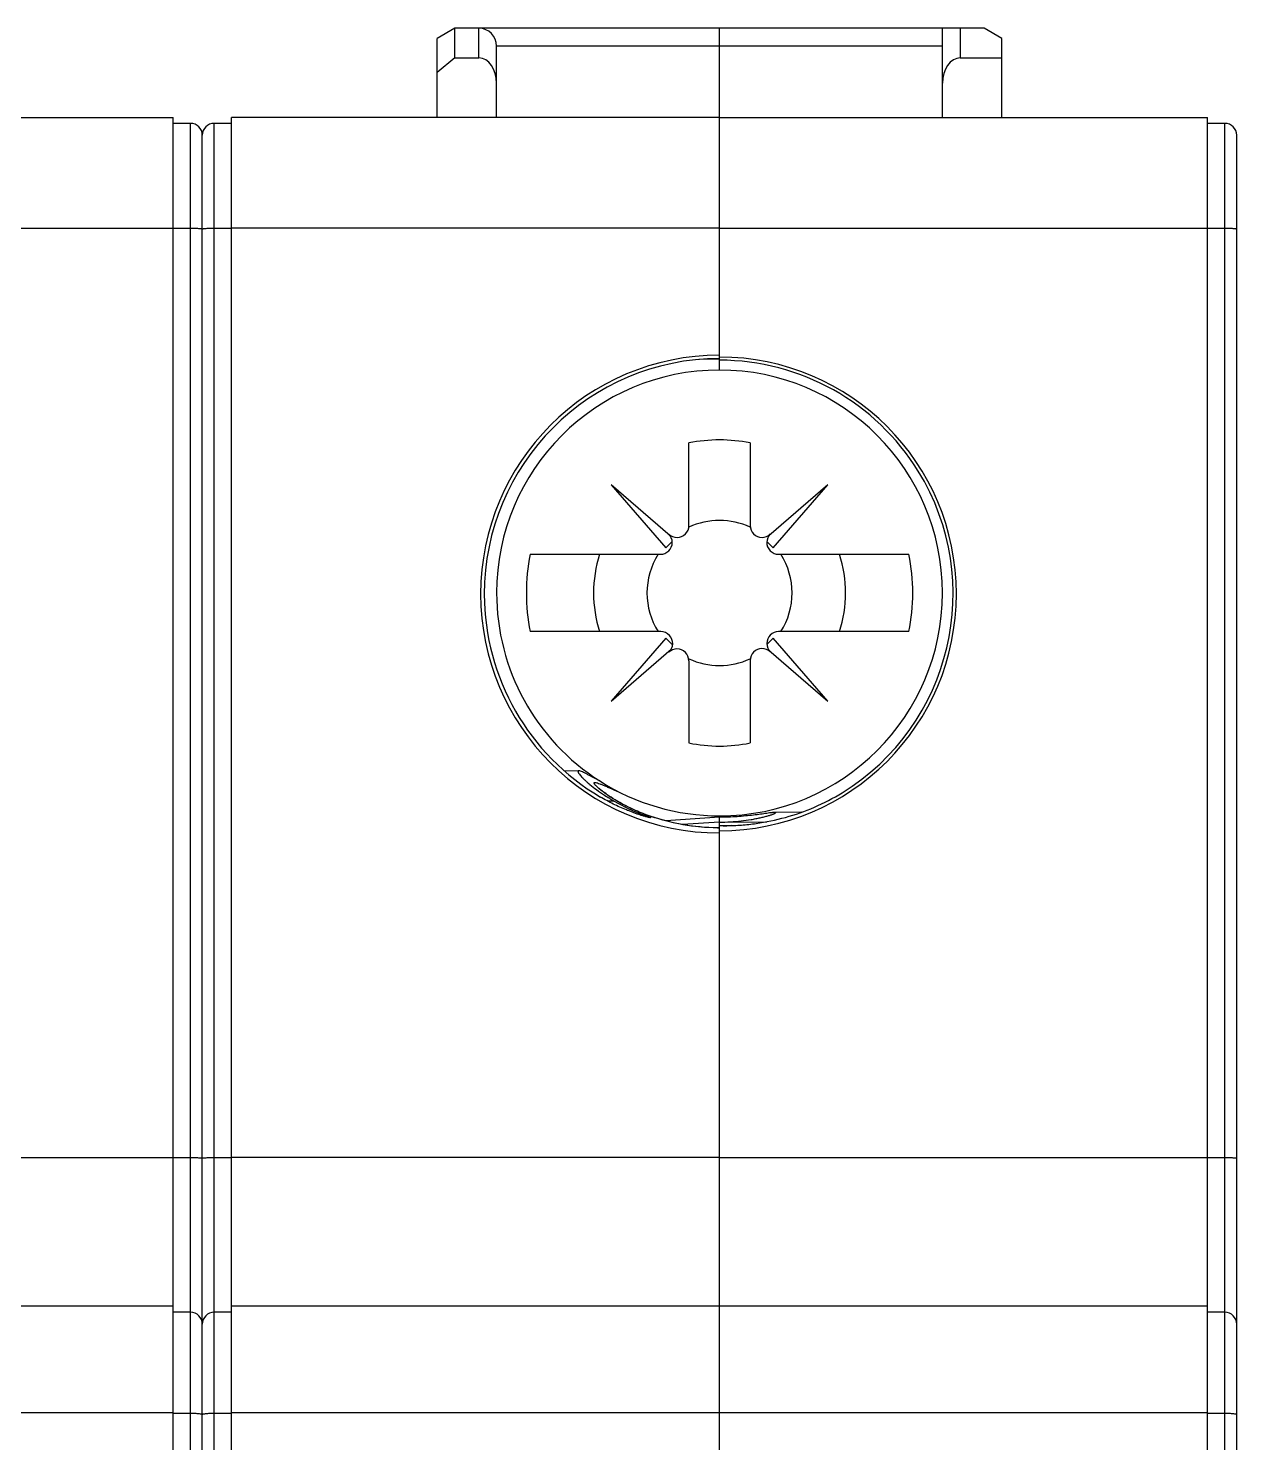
# Model space of a CAD drawing. Header units: millimetres. Extents: x 333.3 to 385.7, y 175.8 to 263.8.
# Drawn here: x 365.21 to 385.54, y 240 to 263.8 of the extents above; entities that cross this region are included whole.
import ezdxf

# ---------------------------------------------------------------- set-up
doc = ezdxf.new("R2010")
doc.units = ezdxf.units.MM
doc.header["$MEASUREMENT"] = 0
doc.layers.get('0').update_dxf_attribs({"lineweight": 0})
for name, color, linetype, lineweight in [('03_AXES', 7, 'Continuous', 0), ('08_DRAFTS', 7, 'Continuous', 0), ('09_ROUNDS', 7, 'Continuous', 0), ('10_CHAMFER', 7, 'Continuous', 0)]:
    doc.layers.add(name, color=color, linetype=linetype, lineweight=lineweight)

msp = doc.modelspace()

# ---------------------------------------------------------------- linework, layer by layer
at = {"color": 7, "lineweight": 25}
for p, q in [((368.628, 225.537), (368.628, 262.298)), ((376.838, 262.298), (368.628, 262.298)), ((368.138, 220.885), (368.138, 261.998)), ((368.338, 226.253), (368.338, 262.198)), ((368.628, 262.198), (368.338, 262.198)), ((368.628, 260.43), (368.338, 260.43)), ((376.838, 260.437), (368.628, 260.437)), ((376.008, 255.26), (375.018, 256.119)), ((375.018, 256.119), (375.937, 255.058)), ((378.659, 256.119), (377.667, 255.259)), ((377.74, 255.058), (378.659, 256.119)), ((375.937, 255.058), (376.042, 255.163)), ((377.634, 255.164), (377.74, 255.058)), ((375.937, 253.538), (375.018, 252.477)), ((376.049, 253.426), (375.937, 253.538)), ((377.74, 253.538), (377.634, 253.432)), ((378.659, 252.477), (377.74, 253.538)), ((375.018, 252.477), (376.024, 253.35)), ((377.667, 253.337), (378.659, 252.477)), ((368.628, 244.794), (368.338, 244.794)), ((376.838, 244.798), (368.628, 244.798)), ((376.838, 242.298), (368.628, 242.298)), ((368.628, 242.198), (368.338, 242.198)), ((368.628, 240.495), (368.338, 240.495)), ((376.838, 240.505), (368.628, 240.505))]:
    msp.add_line(p, q, dxfattribs=at)
for points in [[(368.338, 262.198), (368.228, 262.198), (368.138, 262.108), (368.138, 261.998)], [(377.353, 256.821), (377.014, 256.89), (376.663, 256.89), (376.323, 256.821)], [(377.871, 253.648), (378.121, 254.045), (378.121, 254.551), (377.871, 254.948)], [(378.856, 253.648), (378.992, 254.07), (378.992, 254.525), (378.856, 254.948)], [(375.618, 254.298), (375.618, 254.068), (375.683, 253.842), (375.806, 253.648)], [(376.323, 251.775), (376.663, 251.705), (377.014, 251.705), (377.353, 251.775)], [(368.338, 242.198), (368.228, 242.198), (368.138, 242.108), (368.138, 241.998)]]:
    msp.add_open_spline(points, degree=3, dxfattribs=at)
for points, knots in [([(368.338, 260.43), (368.325, 260.43), (368.312, 260.43), (368.299, 260.43), (368.287, 260.43), (368.274, 260.43), (368.262, 260.429), (368.25, 260.429), (368.239, 260.429), (368.227, 260.428), (368.217, 260.428), (368.207, 260.427), (368.197, 260.426), (368.189, 260.426), (368.18, 260.425), (368.172, 260.424), (368.166, 260.424), (368.16, 260.423), (368.154, 260.422), (368.151, 260.421), (368.149, 260.421), (368.147, 260.42), (368.145, 260.42), (368.144, 260.42), (368.142, 260.419), (368.141, 260.419), (368.14, 260.418), (368.139, 260.418), (368.139, 260.417), (368.138, 260.417), (368.138, 260.416)], [0, 0, 0, 0, 1, 1, 1, 2, 2, 2, 3, 3, 3, 4, 4, 4, 5, 5, 5, 6, 6, 6, 7, 7, 7, 8, 8, 8, 9, 9, 9, 10, 10, 10, 10]), ([(375.843, 254.948), (375.953, 254.948), (376.043, 255.037), (376.043, 255.148), (376.043, 255.201), (376.021, 255.253), (375.983, 255.29)], [0, 0, 0, 0, 1, 1, 1, 2, 2, 2, 2]), ([(377.693, 255.291), (377.615, 255.213), (377.613, 255.087), (377.691, 255.008), (377.728, 254.969), (377.78, 254.948), (377.833, 254.948)], [0, 0, 0, 0, 1, 1, 1, 2, 2, 2, 2]), ([(375.987, 253.302), (376.068, 253.377), (376.072, 253.504), (375.996, 253.584), (375.958, 253.625), (375.906, 253.648), (375.85, 253.648)], [0, 0, 0, 0, 1, 1, 1, 2, 2, 2, 2]), ([(377.833, 253.648), (377.723, 253.648), (377.633, 253.558), (377.633, 253.448), (377.633, 253.394), (377.655, 253.343), (377.693, 253.305)], [0, 0, 0, 0, 1, 1, 1, 2, 2, 2, 2]), ([(368.338, 244.794), (368.325, 244.794), (368.312, 244.794), (368.299, 244.794), (368.287, 244.794), (368.274, 244.794), (368.262, 244.794), (368.25, 244.794), (368.239, 244.793), (368.227, 244.793), (368.217, 244.793), (368.207, 244.793), (368.197, 244.792), (368.193, 244.792), (368.188, 244.792), (368.184, 244.792), (368.18, 244.792), (368.176, 244.791), (368.172, 244.791), (368.169, 244.791), (368.165, 244.791), (368.162, 244.791), (368.159, 244.79), (368.156, 244.79), (368.154, 244.79), (368.151, 244.79), (368.149, 244.79), (368.147, 244.789), (368.145, 244.789), (368.144, 244.789), (368.142, 244.789), (368.141, 244.789), (368.141, 244.788), (368.139, 244.788), (368.139, 244.788), (368.138, 244.788), (368.138, 244.787)], [0, 0, 0, 0, 1, 1, 1, 2, 2, 2, 3, 3, 3, 4, 4, 4, 5, 5, 5, 6, 6, 6, 7, 7, 7, 8, 8, 8, 9, 9, 9, 10, 10, 10, 11, 11, 11, 12, 12, 12, 12]), ([(368.338, 240.495), (368.313, 240.495), (368.287, 240.494), (368.262, 240.493), (368.25, 240.492), (368.239, 240.492), (368.227, 240.491), (368.217, 240.49), (368.207, 240.49), (368.197, 240.488), (368.189, 240.488), (368.18, 240.487), (368.172, 240.485), (368.166, 240.484), (368.16, 240.483), (368.154, 240.482), (368.151, 240.481), (368.149, 240.481), (368.147, 240.48), (368.145, 240.479), (368.144, 240.479), (368.142, 240.478), (368.141, 240.477), (368.14, 240.477), (368.139, 240.476), (368.139, 240.475), (368.138, 240.475), (368.138, 240.474)], [0, 0, 0, 0, 1, 1, 1, 2, 2, 2, 3, 3, 3, 4, 4, 4, 5, 5, 5, 6, 6, 6, 7, 7, 7, 8, 8, 8, 9, 9, 9, 9])]:
    msp.add_open_spline(points, degree=3, knots=knots, dxfattribs=at)
at = {"layer": '03_AXES', "color": 7, "lineweight": 25}
for p, q in [((376.838, 258.048), (376.838, 263.798)), ((381.288, 263.798), (376.838, 263.798)), ((380.588, 262.298), (380.588, 263.798)), ((380.888, 263.798), (380.888, 263.298)), ((381.588, 263.625), (381.288, 263.798)), ((380.588, 263.498), (376.838, 263.498)), ((381.588, 262.298), (381.588, 263.625)), ((380.888, 263.298), (381.588, 263.298)), ((359.438, 262.298), (367.648, 262.298)), ((367.648, 225.537), (367.648, 262.298)), ((376.838, 262.298), (385.048, 262.298)), ((385.048, 225.537), (385.048, 262.298)), ((367.938, 262.198), (367.648, 262.198)), ((367.938, 226.253), (367.938, 262.198)), ((368.138, 218.078), (368.138, 261.998)), ((385.338, 262.198), (385.048, 262.198)), ((385.338, 226.253), (385.338, 262.198)), ((385.538, 177.598), (385.538, 261.998)), ((359.438, 260.437), (367.648, 260.437)), ((367.938, 260.43), (367.648, 260.43)), ((376.838, 260.437), (385.048, 260.437)), ((385.338, 260.43), (385.048, 260.43)), ((376.323, 255.433), (376.323, 256.821)), ((377.353, 256.821), (377.353, 255.433)), ((373.654, 254.948), (375.843, 254.948)), ((377.833, 254.948), (380.024, 254.948)), ((375.85, 253.648), (373.654, 253.648)), ((380.024, 253.648), (377.833, 253.648)), ((376.323, 253.156), (376.323, 251.775)), ((377.353, 253.162), (377.353, 251.775)), ((378.222, 250.61), (377.766, 250.606)), ((376.838, 250.525), (375.934, 250.464)), ((376.838, 250.443), (376.215, 250.402)), ((376.838, 224.143), (376.838, 250.525)), ((376.838, 250.443), (377.635, 250.45)), ((377.033, 250.385), (376.838, 250.383)), ((359.438, 244.798), (367.648, 244.798)), ((367.938, 244.794), (367.648, 244.794)), ((376.838, 244.798), (385.048, 244.798)), ((385.338, 244.794), (385.048, 244.794)), ((367.648, 242.298), (359.438, 242.298)), ((385.048, 242.298), (376.838, 242.298)), ((367.938, 242.198), (367.648, 242.198)), ((385.338, 242.198), (385.048, 242.198)), ((367.648, 240.505), (359.438, 240.505)), ((367.938, 240.495), (367.648, 240.495)), ((385.048, 240.505), (376.838, 240.505)), ((385.338, 240.495), (385.048, 240.495))]:
    msp.add_line(p, q, dxfattribs=at)
for points in [[(380.888, 263.298), (380.723, 263.298), (380.588, 263.108), (380.588, 262.874)], [(368.138, 261.998), (368.138, 262.108), (368.049, 262.198), (367.938, 262.198)], [(385.538, 261.998), (385.538, 262.108), (385.449, 262.198), (385.338, 262.198)], [(377.353, 255.404), (377.027, 255.556), (376.65, 255.556), (376.323, 255.404)], [(373.654, 254.948), (373.567, 254.519), (373.567, 254.077), (373.654, 253.648)], [(374.821, 254.948), (374.685, 254.525), (374.685, 254.07), (374.821, 253.648)], [(375.806, 254.948), (375.683, 254.753), (375.618, 254.528), (375.618, 254.298)], [(380.024, 253.648), (380.112, 254.077), (380.112, 254.519), (380.024, 254.948)], [(376.323, 253.192), (376.65, 253.04), (377.027, 253.04), (377.353, 253.192)], [(368.138, 241.998), (368.138, 242.108), (368.049, 242.198), (367.938, 242.198)], [(385.538, 241.998), (385.538, 242.108), (385.449, 242.198), (385.338, 242.198)]]:
    msp.add_open_spline(points, degree=3, dxfattribs=at)
for points, knots in [([(368.138, 260.416), (368.138, 260.417), (368.138, 260.417), (368.137, 260.418), (368.137, 260.418), (368.136, 260.419), (368.135, 260.419), (368.133, 260.42), (368.131, 260.42), (368.13, 260.42), (368.128, 260.421), (368.125, 260.421), (368.123, 260.422), (368.117, 260.423), (368.111, 260.424), (368.105, 260.424), (368.096, 260.425), (368.088, 260.426), (368.08, 260.426), (368.07, 260.427), (368.06, 260.428), (368.05, 260.428), (368.038, 260.429), (368.027, 260.429), (368.015, 260.429), (368.002, 260.43), (367.99, 260.43), (367.977, 260.43), (367.964, 260.43), (367.951, 260.43), (367.938, 260.43)], [0, 0, 0, 0, 1, 1, 1, 2, 2, 2, 3, 3, 3, 4, 4, 4, 5, 5, 5, 6, 6, 6, 7, 7, 7, 8, 8, 8, 9, 9, 9, 10, 10, 10, 10]), ([(385.538, 260.416), (385.538, 260.417), (385.538, 260.417), (385.537, 260.418), (385.537, 260.418), (385.536, 260.419), (385.535, 260.419), (385.533, 260.42), (385.531, 260.42), (385.53, 260.42), (385.528, 260.421), (385.525, 260.421), (385.523, 260.422), (385.517, 260.423), (385.511, 260.424), (385.505, 260.424), (385.496, 260.425), (385.488, 260.426), (385.48, 260.426), (385.47, 260.427), (385.46, 260.428), (385.45, 260.428), (385.438, 260.429), (385.427, 260.429), (385.415, 260.429), (385.402, 260.43), (385.39, 260.43), (385.377, 260.43), (385.364, 260.43), (385.351, 260.43), (385.338, 260.43)], [0, 0, 0, 0, 1, 1, 1, 2, 2, 2, 3, 3, 3, 4, 4, 4, 5, 5, 5, 6, 6, 6, 7, 7, 7, 8, 8, 8, 9, 9, 9, 10, 10, 10, 10]), ([(376.838, 258.298), (374.619, 258.298), (372.82, 256.499), (372.82, 254.28), (372.82, 252.06), (374.619, 250.261), (376.838, 250.261), (376.838, 250.261), (376.838, 250.261), (376.838, 250.261)], [0, 0, 0, 0, 1, 1, 1, 2, 2, 2, 3, 3, 3, 3]), ([(376.838, 250.298), (379.039, 250.298), (380.823, 252.082), (380.823, 254.282), (380.823, 256.482), (379.039, 258.266), (376.838, 258.266), (376.838, 258.266), (376.838, 258.266), (376.838, 258.266)], [0, 0, 0, 0, 1, 1, 1, 2, 2, 2, 3, 3, 3, 3]), ([(378.9, 250.936), (380.748, 252.076), (381.322, 254.498), (380.182, 256.346), (379.467, 257.506), (378.201, 258.213), (376.838, 258.214)], [0, 0, 0, 0, 1, 1, 1, 2, 2, 2, 2]), ([(376.838, 250.548), (378.91, 250.548), (380.588, 252.227), (380.588, 254.298), (380.588, 256.369), (378.91, 258.048), (376.838, 258.048)], [0, 0, 0, 0, 1, 1, 1, 2, 2, 2, 2]), ([(375.983, 255.29), (376.062, 255.213), (376.188, 255.214), (376.266, 255.292), (376.303, 255.33), (376.323, 255.38), (376.323, 255.433)], [0, 0, 0, 0, 1, 1, 1, 2, 2, 2, 2]), ([(377.353, 255.433), (377.353, 255.323), (377.443, 255.233), (377.553, 255.233), (377.606, 255.233), (377.656, 255.254), (377.693, 255.291)], [0, 0, 0, 0, 1, 1, 1, 2, 2, 2, 2]), ([(376.323, 253.156), (376.323, 253.266), (376.234, 253.356), (376.123, 253.356), (376.073, 253.356), (376.024, 253.336), (375.987, 253.302)], [0, 0, 0, 0, 1, 1, 1, 2, 2, 2, 2]), ([(377.693, 253.305), (377.615, 253.382), (377.488, 253.381), (377.411, 253.302), (377.374, 253.265), (377.353, 253.214), (377.353, 253.162)], [0, 0, 0, 0, 1, 1, 1, 2, 2, 2, 2]), ([(376.959, 250.383), (377.042, 250.384), (377.125, 250.388), (377.207, 250.394), (377.29, 250.4), (377.373, 250.409), (377.456, 250.421), (377.622, 250.444), (377.787, 250.478), (377.949, 250.523), (378.115, 250.569), (378.277, 250.626), (378.434, 250.694), (378.595, 250.764), (378.751, 250.844), (378.9, 250.936)], [0, 0, 0, 0, 1, 1, 1, 2, 2, 2, 3, 3, 3, 4, 4, 4, 5, 5, 5, 5]), ([(377.766, 250.606), (377.759, 250.606), (377.751, 250.605), (377.744, 250.605), (377.734, 250.604), (377.724, 250.603), (377.714, 250.601), (377.702, 250.6), (377.69, 250.598), (377.677, 250.597), (377.663, 250.595), (377.648, 250.592), (377.633, 250.59), (377.599, 250.585), (377.564, 250.58), (377.529, 250.576), (377.489, 250.57), (377.449, 250.565), (377.408, 250.56), (377.364, 250.555), (377.319, 250.55), (377.275, 250.546), (377.228, 250.541), (377.18, 250.537), (377.133, 250.534), (377.035, 250.528), (376.937, 250.525), (376.838, 250.525)], [0, 0, 0, 0, 1, 1, 1, 2, 2, 2, 3, 3, 3, 4, 4, 4, 5, 5, 5, 6, 6, 6, 7, 7, 7, 8, 8, 8, 9, 9, 9, 9]), ([(376.838, 250.443), (376.899, 250.443), (376.961, 250.445), (377.021, 250.448), (377.081, 250.451), (377.141, 250.456), (377.201, 250.463), (377.257, 250.469), (377.314, 250.477), (377.37, 250.486), (377.397, 250.491), (377.423, 250.496), (377.449, 250.501), (377.474, 250.506), (377.499, 250.511), (377.524, 250.516), (377.546, 250.522), (377.569, 250.527), (377.591, 250.533), (377.611, 250.538), (377.631, 250.543), (377.651, 250.549), (377.66, 250.552), (377.669, 250.554), (377.677, 250.557), (377.685, 250.56), (377.693, 250.562), (377.701, 250.565), (377.708, 250.567), (377.716, 250.569), (377.723, 250.572), (377.729, 250.574), (377.735, 250.576), (377.741, 250.579), (377.746, 250.581), (377.751, 250.583), (377.756, 250.585), (377.76, 250.587), (377.764, 250.589), (377.768, 250.591), (377.771, 250.592), (377.774, 250.593), (377.776, 250.595), (377.777, 250.596), (377.778, 250.597), (377.779, 250.597), (377.78, 250.598), (377.781, 250.598), (377.781, 250.599), (377.782, 250.6), (377.783, 250.601), (377.783, 250.602), (377.783, 250.603), (377.782, 250.603), (377.782, 250.603), (377.782, 250.604), (377.781, 250.604), (377.781, 250.604), (377.78, 250.605), (377.779, 250.605), (377.778, 250.605), (377.777, 250.605), (377.776, 250.605), (377.775, 250.606), (377.772, 250.606), (377.769, 250.606), (377.766, 250.606)], [0, 0, 0, 0, 1, 1, 1, 2, 2, 2, 3, 3, 3, 4, 4, 4, 5, 5, 5, 6, 6, 6, 7, 7, 7, 8, 8, 8, 9, 9, 9, 10, 10, 10, 11, 11, 11, 12, 12, 12, 13, 13, 13, 14, 14, 14, 15, 15, 15, 16, 16, 16, 17, 17, 17, 18, 18, 18, 19, 19, 19, 20, 20, 20, 21, 21, 21, 22, 22, 22, 22]), ([(376.838, 250.383), (376.859, 250.384), (376.88, 250.384), (376.901, 250.383), (376.92, 250.383), (376.94, 250.383), (376.959, 250.383)], [0, 0, 0, 0, 1, 1, 1, 2, 2, 2, 2]), ([(368.138, 244.787), (368.138, 244.788), (368.138, 244.788), (368.137, 244.788), (368.136, 244.788), (368.136, 244.789), (368.135, 244.789), (368.133, 244.789), (368.131, 244.789), (368.13, 244.789), (368.128, 244.79), (368.125, 244.79), (368.123, 244.79), (368.12, 244.79), (368.118, 244.79), (368.115, 244.791), (368.111, 244.791), (368.108, 244.791), (368.105, 244.791), (368.101, 244.791), (368.097, 244.792), (368.093, 244.792), (368.089, 244.792), (368.084, 244.792), (368.08, 244.792), (368.07, 244.793), (368.06, 244.793), (368.05, 244.793), (368.038, 244.793), (368.027, 244.794), (368.015, 244.794), (368.002, 244.794), (367.99, 244.794), (367.977, 244.794), (367.964, 244.794), (367.951, 244.794), (367.938, 244.794)], [0, 0, 0, 0, 1, 1, 1, 2, 2, 2, 3, 3, 3, 4, 4, 4, 5, 5, 5, 6, 6, 6, 7, 7, 7, 8, 8, 8, 9, 9, 9, 10, 10, 10, 11, 11, 11, 12, 12, 12, 12]), ([(385.538, 244.787), (385.538, 244.788), (385.538, 244.788), (385.537, 244.788), (385.536, 244.788), (385.536, 244.789), (385.535, 244.789), (385.533, 244.789), (385.531, 244.789), (385.53, 244.789), (385.528, 244.79), (385.525, 244.79), (385.523, 244.79), (385.52, 244.79), (385.518, 244.79), (385.515, 244.791), (385.511, 244.791), (385.508, 244.791), (385.505, 244.791), (385.501, 244.791), (385.497, 244.792), (385.493, 244.792), (385.489, 244.792), (385.484, 244.792), (385.48, 244.792), (385.47, 244.793), (385.46, 244.793), (385.45, 244.793), (385.438, 244.793), (385.427, 244.794), (385.415, 244.794), (385.402, 244.794), (385.39, 244.794), (385.377, 244.794), (385.364, 244.794), (385.351, 244.794), (385.338, 244.794)], [0, 0, 0, 0, 1, 1, 1, 2, 2, 2, 3, 3, 3, 4, 4, 4, 5, 5, 5, 6, 6, 6, 7, 7, 7, 8, 8, 8, 9, 9, 9, 10, 10, 10, 11, 11, 11, 12, 12, 12, 12]), ([(368.138, 240.474), (368.138, 240.475), (368.138, 240.475), (368.137, 240.476), (368.137, 240.477), (368.136, 240.477), (368.135, 240.478), (368.133, 240.479), (368.131, 240.479), (368.13, 240.48), (368.128, 240.481), (368.125, 240.481), (368.123, 240.482), (368.117, 240.483), (368.111, 240.484), (368.105, 240.485), (368.096, 240.487), (368.088, 240.488), (368.08, 240.488), (368.07, 240.49), (368.06, 240.49), (368.05, 240.491), (368.038, 240.492), (368.027, 240.492), (368.015, 240.493), (367.989, 240.494), (367.964, 240.495), (367.938, 240.495)], [0, 0, 0, 0, 1, 1, 1, 2, 2, 2, 3, 3, 3, 4, 4, 4, 5, 5, 5, 6, 6, 6, 7, 7, 7, 8, 8, 8, 9, 9, 9, 9]), ([(385.538, 240.474), (385.538, 240.475), (385.538, 240.475), (385.537, 240.476), (385.537, 240.477), (385.536, 240.477), (385.535, 240.478), (385.533, 240.479), (385.531, 240.479), (385.53, 240.48), (385.528, 240.481), (385.525, 240.481), (385.523, 240.482), (385.517, 240.483), (385.511, 240.484), (385.505, 240.485), (385.496, 240.487), (385.488, 240.488), (385.48, 240.488), (385.47, 240.49), (385.46, 240.49), (385.45, 240.491), (385.438, 240.492), (385.427, 240.492), (385.415, 240.493), (385.389, 240.494), (385.364, 240.495), (385.338, 240.495)], [0, 0, 0, 0, 1, 1, 1, 2, 2, 2, 3, 3, 3, 4, 4, 4, 5, 5, 5, 6, 6, 6, 7, 7, 7, 8, 8, 8, 9, 9, 9, 9])]:
    msp.add_open_spline(points, degree=3, knots=knots, dxfattribs=at)
at = {"layer": '08_DRAFTS', "color": 7, "lineweight": 25}
msp.add_line((374.224, 251.311), (374.471, 251.307), dxfattribs=at)
for points, knots in [([(376.838, 258.048), (374.767, 258.048), (373.088, 256.369), (373.088, 254.298), (373.088, 253.016), (373.743, 251.823), (374.824, 251.135)], [0, 0, 0, 0, 1, 1, 1, 2, 2, 2, 2]), ([(374.471, 251.307), (374.469, 251.307), (374.467, 251.306), (374.465, 251.306), (374.464, 251.306), (374.462, 251.305), (374.461, 251.304), (374.46, 251.304), (374.459, 251.303), (374.458, 251.301), (374.458, 251.3), (374.457, 251.299), (374.457, 251.297), (374.457, 251.295), (374.457, 251.294), (374.458, 251.292), (374.458, 251.29), (374.459, 251.287), (374.46, 251.285), (374.461, 251.283), (374.462, 251.28), (374.463, 251.278), (374.465, 251.274), (374.467, 251.271), (374.468, 251.269), (374.473, 251.261), (374.478, 251.254), (374.483, 251.247), (374.49, 251.238), (374.497, 251.23), (374.505, 251.221), (374.514, 251.211), (374.523, 251.201), (374.533, 251.191), (374.544, 251.179), (374.555, 251.168), (374.567, 251.157), (374.58, 251.144), (374.594, 251.132), (374.608, 251.119), (374.623, 251.105), (374.639, 251.092), (374.655, 251.078), (374.692, 251.048), (374.73, 251.018), (374.768, 250.989), (374.813, 250.956), (374.859, 250.924), (374.906, 250.894), (374.959, 250.86), (375.012, 250.827), (375.067, 250.796)], [0, 0, 0, 0, 1, 1, 1, 2, 2, 2, 3, 3, 3, 4, 4, 4, 5, 5, 5, 6, 6, 6, 7, 7, 7, 8, 8, 8, 9, 9, 9, 10, 10, 10, 11, 11, 11, 12, 12, 12, 13, 13, 13, 14, 14, 14, 15, 15, 15, 16, 16, 16, 17, 17, 17, 17]), ([(374.824, 251.135), (374.78, 251.158), (374.736, 251.181), (374.692, 251.205), (374.674, 251.215), (374.655, 251.225), (374.637, 251.234), (374.621, 251.243), (374.605, 251.251), (374.589, 251.259), (374.575, 251.266), (374.562, 251.273), (374.548, 251.279), (374.537, 251.285), (374.526, 251.29), (374.515, 251.294), (374.507, 251.298), (374.498, 251.301), (374.489, 251.303), (374.483, 251.305), (374.477, 251.306), (374.471, 251.307)], [0, 0, 0, 0, 1, 1, 1, 2, 2, 2, 3, 3, 3, 4, 4, 4, 5, 5, 5, 6, 6, 6, 7, 7, 7, 7])]:
    msp.add_open_spline(points, degree=3, knots=knots, dxfattribs=at)
at = {"layer": '09_ROUNDS', "color": 7, "lineweight": 25}
for p, q in [((376.838, 263.798), (372.388, 263.798)), ((372.788, 263.298), (372.788, 263.798)), ((373.088, 262.298), (373.088, 263.498)), ((376.838, 263.498), (373.088, 263.498)), ((372.388, 263.298), (372.788, 263.298)), ((376.838, 258.231), (376.49, 258.224)), ((374.813, 251.012), (374.812, 251.012)), ((374.817, 251.008), (374.813, 251.012)), ((374.823, 251.002), (374.817, 251.008)), ((374.831, 250.994), (374.823, 251.002)), ((374.841, 250.985), (374.831, 250.994)), ((374.854, 250.974), (374.841, 250.985)), ((374.869, 250.962), (374.854, 250.974)), ((374.887, 250.948), (374.869, 250.962)), ((374.907, 250.933), (374.887, 250.948)), ((374.929, 250.917), (374.907, 250.933)), ((374.954, 250.899), (374.929, 250.917)), ((374.982, 250.88), (374.954, 250.899)), ((375.013, 250.86), (374.982, 250.88)), ((375.046, 250.839), (375.013, 250.86)), ((375.082, 250.817), (375.046, 250.839)), ((375.121, 250.793), (375.082, 250.817)), ((375.163, 250.77), (375.121, 250.793)), ((375.208, 250.745), (375.163, 250.77)), ((375.256, 250.72), (375.208, 250.745)), ((375.306, 250.695), (375.256, 250.72)), ((375.36, 250.67), (375.306, 250.695)), ((375.416, 250.644), (375.36, 250.67)), ((375.476, 250.618), (375.416, 250.644)), ((375.538, 250.593), (375.476, 250.618)), ((375.549, 250.568), (375.48, 250.571)), ((375.603, 250.568), (375.538, 250.593)), ((375.672, 250.543), (375.603, 250.568)), ((375.744, 250.519), (375.672, 250.543)), ((375.818, 250.496), (375.744, 250.519)), ((375.896, 250.474), (375.818, 250.496)), ((375.978, 250.453), (375.896, 250.474)), ((376.062, 250.433), (375.978, 250.453)), ((376.15, 250.414), (376.062, 250.433)), ((376.241, 250.397), (376.15, 250.414)), ((376.336, 250.382), (376.241, 250.397)), ((376.434, 250.37), (376.336, 250.382)), ((376.536, 250.359), (376.434, 250.37)), ((376.641, 250.351), (376.536, 250.359)), ((376.749, 250.346), (376.641, 250.351)), ((376.838, 250.345), (376.749, 250.346)), ((376.838, 250.548), (376.838, 250.525))]:
    msp.add_line(p, q, dxfattribs=at)
for points in [[(373.088, 263.498), (373.088, 263.664), (372.954, 263.798), (372.788, 263.798)], [(373.088, 262.874), (373.088, 263.108), (372.954, 263.298), (372.788, 263.298)], [(374.824, 251.135), (375.426, 250.751), (376.125, 250.548), (376.838, 250.548)], [(375.067, 250.796), (375.222, 250.708), (375.383, 250.632), (375.549, 250.568)], [(375.588, 250.573), (375.619, 250.561), (375.651, 250.55), (375.683, 250.539)], [(376.803, 250.345), (376.815, 250.344), (376.827, 250.344), (376.838, 250.344)]]:
    msp.add_open_spline(points, degree=3, dxfattribs=at)
for points, knots in [([(376.838, 258.242), (374.65, 258.239), (372.879, 256.463), (372.881, 254.275), (372.883, 252.873), (373.626, 251.576), (374.834, 250.865)], [0, 0, 0, 0, 1, 1, 1, 2, 2, 2, 2]), ([(374.808, 251.009), (374.799, 251.016), (374.791, 251.023), (374.783, 251.031), (374.776, 251.037), (374.769, 251.044), (374.763, 251.051), (374.757, 251.057), (374.752, 251.062), (374.747, 251.068), (374.744, 251.073), (374.74, 251.078), (374.737, 251.083), (374.734, 251.086), (374.732, 251.09), (374.73, 251.094), (374.73, 251.096), (374.729, 251.097), (374.729, 251.099), (374.729, 251.1), (374.729, 251.101), (374.729, 251.103), (374.729, 251.104), (374.729, 251.105), (374.73, 251.106), (374.73, 251.107), (374.731, 251.108), (374.732, 251.108), (374.733, 251.109), (374.734, 251.109), (374.735, 251.11), (374.737, 251.11), (374.738, 251.111), (374.74, 251.111)], [0, 0, 0, 0, 1, 1, 1, 2, 2, 2, 3, 3, 3, 4, 4, 4, 5, 5, 5, 6, 6, 6, 7, 7, 7, 8, 8, 8, 9, 9, 9, 10, 10, 10, 11, 11, 11, 11]), ([(374.74, 251.111), (374.742, 251.111), (374.745, 251.111), (374.748, 251.111), (374.751, 251.11), (374.755, 251.11), (374.759, 251.109), (374.768, 251.107), (374.777, 251.105), (374.787, 251.102), (374.799, 251.098), (374.811, 251.093), (374.824, 251.088), (374.839, 251.082), (374.854, 251.076), (374.87, 251.07), (374.888, 251.062), (374.906, 251.055), (374.924, 251.047), (374.945, 251.038), (374.967, 251.029), (374.988, 251.019), (375.038, 250.998), (375.088, 250.976), (375.138, 250.955)], [0, 0, 0, 0, 1, 1, 1, 2, 2, 2, 3, 3, 3, 4, 4, 4, 5, 5, 5, 6, 6, 6, 7, 7, 7, 8, 8, 8, 8]), ([(375.588, 250.573), (375.499, 250.606), (375.412, 250.643), (375.327, 250.684), (375.251, 250.72), (375.177, 250.759), (375.105, 250.802), (375.045, 250.837), (374.986, 250.874), (374.93, 250.914), (374.907, 250.93), (374.884, 250.947), (374.862, 250.964), (374.843, 250.978), (374.825, 250.993), (374.808, 251.009)], [0, 0, 0, 0, 1, 1, 1, 2, 2, 2, 3, 3, 3, 4, 4, 4, 5, 5, 5, 5]), ([(375.676, 250.516), (375.674, 250.516), (375.673, 250.516), (375.671, 250.516), (375.669, 250.517), (375.666, 250.517), (375.664, 250.518), (375.658, 250.519), (375.652, 250.52), (375.646, 250.522), (375.638, 250.523), (375.631, 250.525), (375.624, 250.527), (375.616, 250.529), (375.608, 250.531), (375.6, 250.534), (375.591, 250.536), (375.583, 250.538), (375.575, 250.541), (375.566, 250.543), (375.557, 250.546), (375.549, 250.549), (375.531, 250.554), (375.513, 250.56), (375.496, 250.565), (375.477, 250.571), (375.459, 250.578), (375.441, 250.584), (375.423, 250.59), (375.404, 250.597), (375.386, 250.604), (375.367, 250.61), (375.349, 250.617), (375.331, 250.625), (375.312, 250.632), (375.293, 250.639), (375.275, 250.647), (375.237, 250.662), (375.2, 250.678), (375.163, 250.695), (375.126, 250.712), (375.089, 250.729), (375.052, 250.747), (375.015, 250.766), (374.979, 250.784), (374.942, 250.804), (374.906, 250.824), (374.87, 250.844), (374.834, 250.865)], [0, 0, 0, 0, 1, 1, 1, 2, 2, 2, 3, 3, 3, 4, 4, 4, 5, 5, 5, 6, 6, 6, 7, 7, 7, 8, 8, 8, 9, 9, 9, 10, 10, 10, 11, 11, 11, 12, 12, 12, 13, 13, 13, 14, 14, 14, 15, 15, 15, 16, 16, 16, 16]), ([(375.549, 250.568), (375.557, 250.565), (375.565, 250.562), (375.573, 250.559), (375.58, 250.556), (375.588, 250.554), (375.596, 250.551), (375.603, 250.548), (375.61, 250.545), (375.618, 250.542), (375.621, 250.541), (375.625, 250.54), (375.628, 250.538), (375.632, 250.537), (375.635, 250.536), (375.638, 250.534), (375.641, 250.533), (375.645, 250.532), (375.648, 250.531), (375.651, 250.53), (375.653, 250.528), (375.656, 250.527), (375.659, 250.526), (375.662, 250.525), (375.664, 250.524), (375.666, 250.523), (375.668, 250.522), (375.671, 250.521), (375.671, 250.521), (375.672, 250.52), (375.673, 250.52), (375.674, 250.52), (375.675, 250.519), (375.675, 250.519), (375.676, 250.518), (375.676, 250.518), (375.677, 250.518), (375.677, 250.518), (375.678, 250.517), (375.678, 250.517), (375.678, 250.517), (375.678, 250.517), (375.678, 250.516), (375.678, 250.516), (375.678, 250.516), (375.678, 250.516), (375.678, 250.516), (375.678, 250.516), (375.677, 250.516), (375.677, 250.516), (375.676, 250.516), (375.676, 250.516)], [0, 0, 0, 0, 1, 1, 1, 2, 2, 2, 3, 3, 3, 4, 4, 4, 5, 5, 5, 6, 6, 6, 7, 7, 7, 8, 8, 8, 9, 9, 9, 10, 10, 10, 11, 11, 11, 12, 12, 12, 13, 13, 13, 14, 14, 14, 15, 15, 15, 16, 16, 16, 17, 17, 17, 17]), ([(376.803, 250.345), (376.608, 250.348), (376.414, 250.366), (376.221, 250.4), (376.039, 250.432), (375.858, 250.479), (375.683, 250.539)], [0, 0, 0, 0, 1, 1, 1, 2, 2, 2, 2])]:
    msp.add_open_spline(points, degree=3, knots=knots, dxfattribs=at)
at = {"layer": '10_CHAMFER', "color": 7, "lineweight": 25}
for p, q in [((372.388, 263.798), (372.088, 263.625)), ((372.388, 263.298), (372.388, 263.798)), ((372.088, 262.298), (372.088, 263.625)), ((372.388, 263.298), (372.088, 263.053)), ((375.067, 250.796), (374.954, 250.798))]:
    msp.add_line(p, q, dxfattribs=at)

doc.saveas('drawing.dxf')
